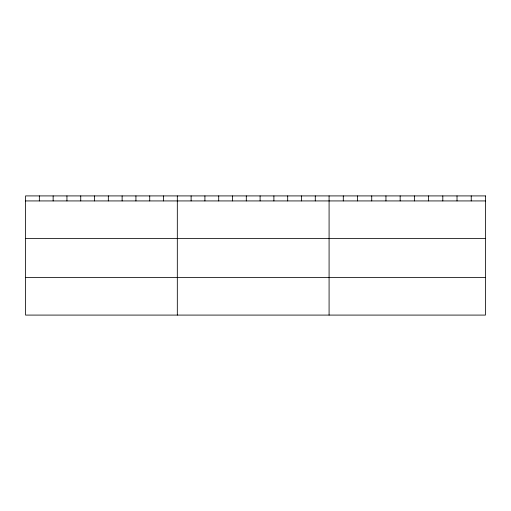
<?xml version="1.0" encoding="UTF-8"?>
<svg xmlns="http://www.w3.org/2000/svg" width="511" height="511" viewBox="0 0 511 511"><rect width="100%" height="100%" fill="white"/><g stroke="black" fill="none" stroke-linecap="round" stroke-linejoin="round"><path stroke-width="0.77" d="M25.55 200.932L485.45 200.932M25.55 238.605L485.45 238.605M25.55 277.416L485.45 277.416M471.238 195.911L471.238 200.932M457.019 195.911L457.019 200.932M442.807 195.911L442.807 200.932M428.588 195.911L428.588 200.932M414.376 195.911L414.376 200.932M400.158 195.911L400.158 200.932M385.946 195.911L385.946 200.932M371.727 195.911L371.727 200.932M357.515 195.911L357.515 200.932M343.296 195.911L343.296 200.932M329.084 195.911L329.084 315.089M315.287 195.911L315.287 200.932M301.49 195.911L301.49 200.932M287.693 195.911L287.693 200.932M273.896 195.911L273.896 200.932M260.099 195.911L260.099 200.932M246.302 195.911L246.302 200.932M232.505 195.911L232.505 200.932M218.708 195.911L218.708 200.932M204.911 195.911L204.911 200.932M191.114 195.911L191.114 200.932M177.317 195.911L177.317 315.089M163.52 195.911L163.52 200.932M149.723 195.911L149.723 200.932M135.926 195.911L135.926 200.932M122.129 195.911L122.129 200.932M108.332 195.911L108.332 200.932M94.535 195.911L94.535 200.932M80.738 195.911L80.738 200.932M66.941 195.911L66.941 200.932M53.144 195.911L53.144 200.932M39.347 195.911L39.347 200.932M485.45 195.911L25.55 195.911L25.55 315.089L485.45 315.089L485.45 195.911"/></g></svg>
